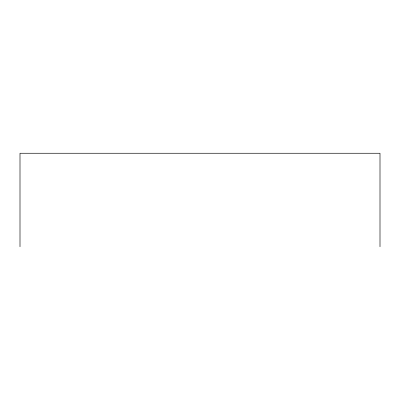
<?xml version="1.0" encoding="UTF-8"?>
<svg xmlns="http://www.w3.org/2000/svg" width="400" height="400" viewBox="0 0 400 400"><rect width="100%" height="100%" fill="white"/><g stroke="black" fill="none" stroke-linecap="round" stroke-linejoin="round"><path stroke-width="0.6" d="M380 246.74L380 153.26L20 153.26L20 246.74"/></g></svg>
